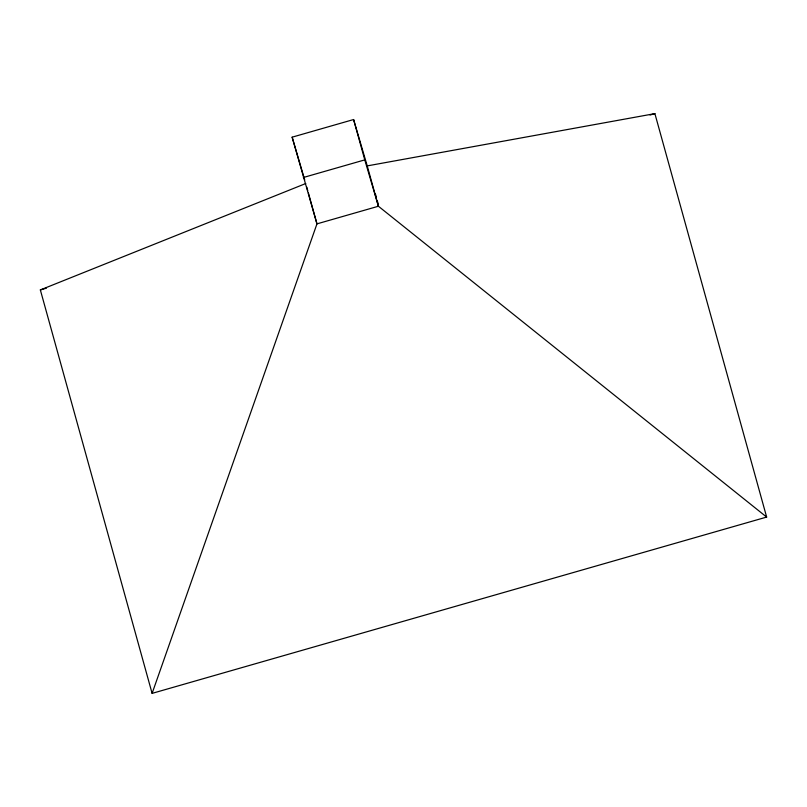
<?xml version="1.0" encoding="UTF-8"?>
<svg xmlns="http://www.w3.org/2000/svg" width="807" height="807" viewBox="0 0 807 807"><rect width="100%" height="100%" fill="white"/><g stroke="black" fill="none" stroke-linecap="round" stroke-linejoin="round"><path stroke-width="1.21" d="M766.65 517.075L378.412 206.239L316.959 223.872L292.144 137.17L353.597 119.537L367.235 165.899L654.891 113.626L766.65 517.075L152.109 693.374L316.959 223.872L308.415 193.024M152.109 693.374L40.35 289.925L305.782 183.522M303.321 177.51L364.774 159.887L353.597 119.537M40.35 289.925L46.403 288.19M650.049 115.018L654.891 113.626M364.774 159.887L378.412 206.239L367.235 165.899M292.144 137.17L304.733 179.961M375.376 193.821L376.365 197.382M377.353 200.943L378.009 203.314M306.771 187.083L307.76 190.644"/></g></svg>
